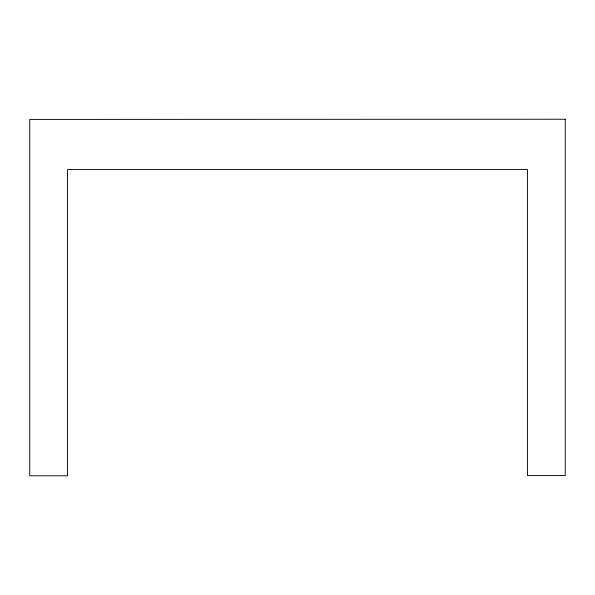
<?xml version="1.0" encoding="UTF-8"?>
<svg xmlns="http://www.w3.org/2000/svg" width="595" height="595" viewBox="0 0 595 595"><rect width="100%" height="100%" fill="white"/><g stroke="black" fill="none" stroke-linecap="round" stroke-linejoin="round"><path stroke-width="0.89" d="M565.25 119.231L29.75 119.424L29.75 475.769L67.57 475.769L67.57 169.575L527.43 169.575L527.43 475.576L565.25 475.576L565.25 119.231"/></g></svg>
